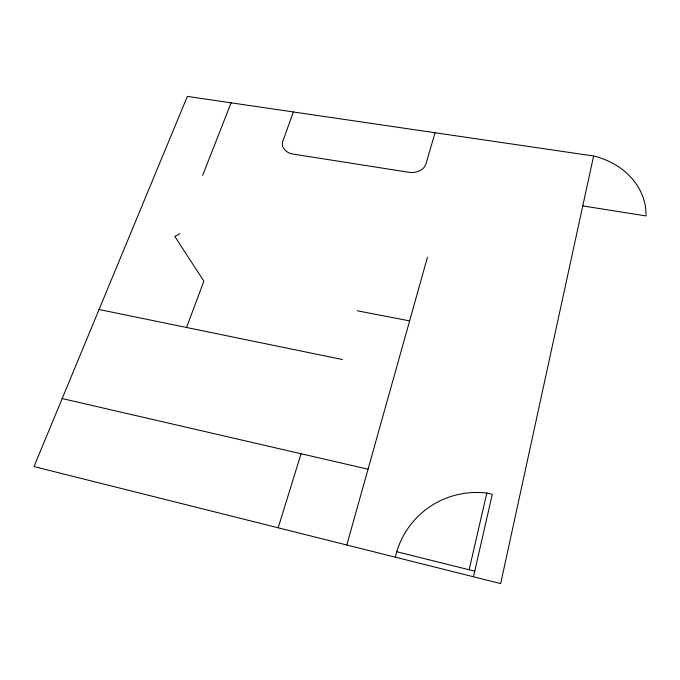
<?xml version="1.0" encoding="UTF-8"?>
<svg xmlns="http://www.w3.org/2000/svg" width="680" height="680" viewBox="0 0 680 680"><rect width="100%" height="100%" fill="white"/><g stroke="black" fill="none" stroke-linecap="round" stroke-linejoin="round"><path stroke-width="1.02" d="M593.623 156.009L500.675 583.593L34 466.582L187.34 96.407L593.623 156.009A72.054 60.579 0.9 0 1 646 215.934L582.777 205.904M473.458 576.767L492.286 494.317L486.829 493.06A86.828 84.779 49.3 0 0 396.738 551.726L395.318 557.183M469.132 569.772L486.829 493.06M346.791 545.012L427.431 257.329M435.072 132.744L425.841 164.245C423.47 170.986 415.191 173.281 408.731 172.261L293.437 154.147C287.3 153.587 280.364 147.874 282.82 141.177L293.386 111.962M278.179 527.808L301.061 453.747M186.549 327.488L203.864 281.188L174.701 236.266L177.446 235.314L179.817 233.546M202.657 175.346L231.124 102.825M357.187 310.769L409.615 320.883M99.067 309.502L342.372 359.524M62.178 398.565L368.041 469.217M396.738 551.726L474.733 571.166"/></g></svg>
